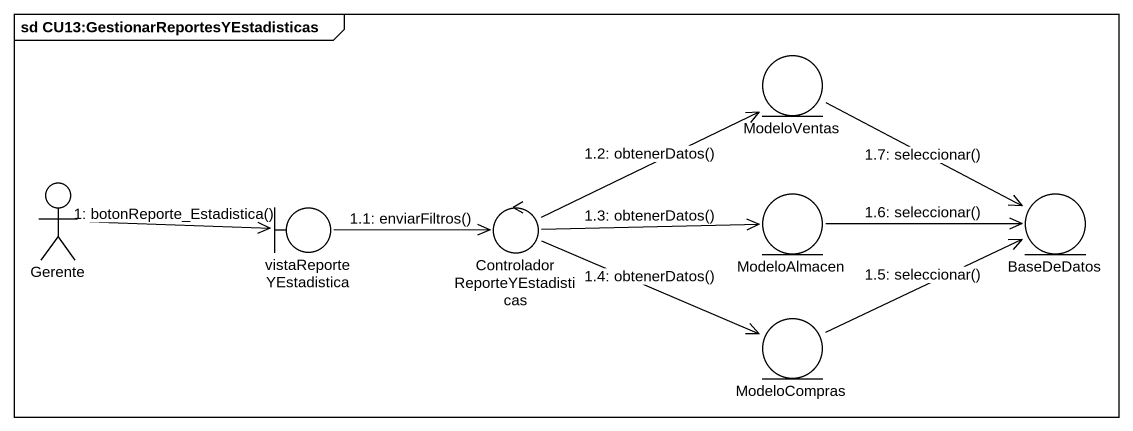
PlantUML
@startuml
mainframe sd CU13:GestionarReportesYEstadisticas
entity ModeloVentas
actor Gerente
boundary vistaReporteYEstadistica
control "ControladorReporteYEstadisticas" as ControladorReporteYEstadisti
entity ModeloAlmacen
entity BaseDeDatos
entity ModeloCompras
Gerente -right-> vistaReporteYEstadistica : 1: botonReporte_Estadistica()
vistaReporteYEstadistica -right-> ControladorReporteYEstadisti : 1.1: enviarFiltros()
ControladorReporteYEstadisti -right-> ModeloVentas : 1.2: obtenerDatos()
ControladorReporteYEstadisti -right-> ModeloAlmacen : 1.3: obtenerDatos()
ControladorReporteYEstadisti -right-> ModeloCompras : 1.4: obtenerDatos()
ModeloCompras -right-> BaseDeDatos : 1.5: seleccionar()
ModeloAlmacen -right-> BaseDeDatos : 1.6: seleccionar()
ModeloVentas -right-> BaseDeDatos : 1.7: seleccionar()
@enduml
